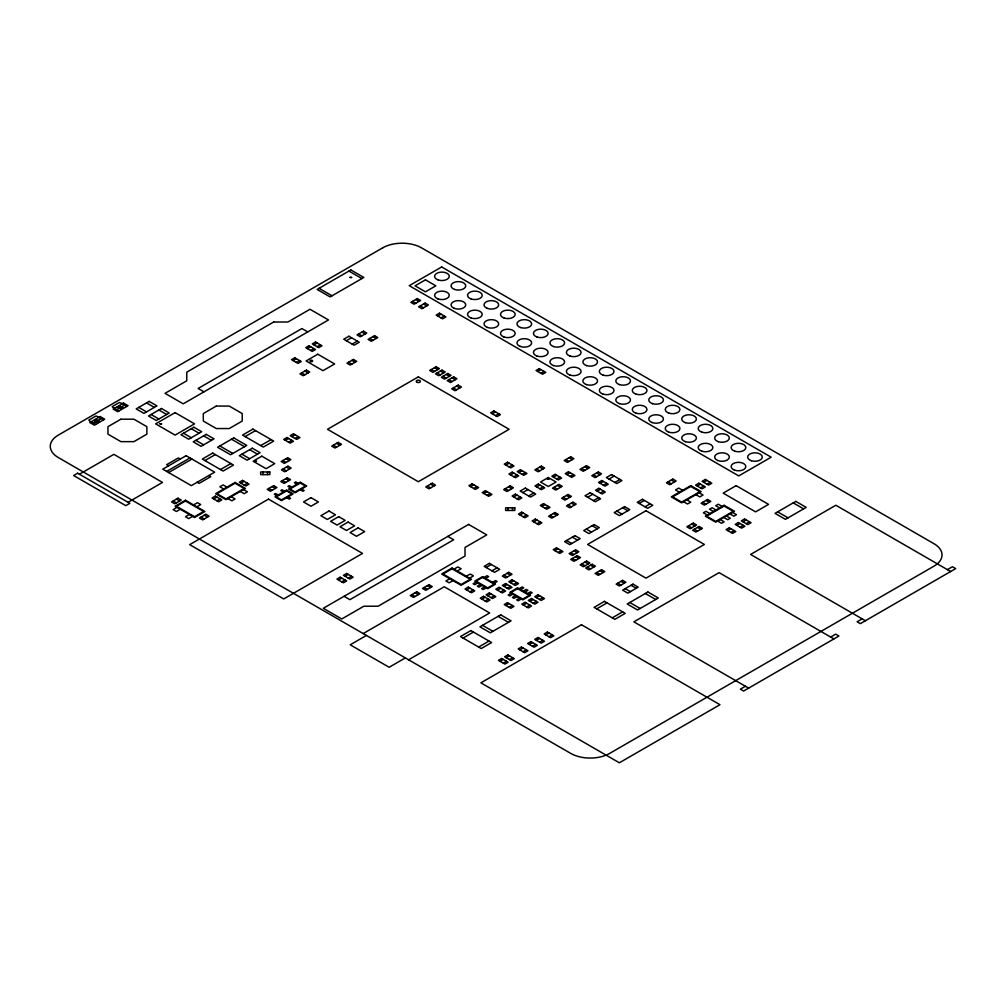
<?xml version="1.0" encoding="UTF-8"?>
<svg xmlns="http://www.w3.org/2000/svg" width="1006" height="1006" viewBox="0 0 1006 1006"><rect width="100%" height="100%" fill="white"/><g stroke="black" fill="none" stroke-linecap="round" stroke-linejoin="round"><path stroke-width="1.5" d="M94.011 422.746L95.96 421.615L99.858 421.615L95.96 419.364L95.96 421.615M97.909 420.495L100.499 418.999M117.362 409.253L119.312 408.134L123.197 408.134L119.312 405.883L119.312 408.134M121.261 407.015L123.851 405.519M79.424 474.228L113.867 454.347L162.507 482.427L128.064 502.321M307.408 348.592L310.653 346.718M313.897 344.844L317.142 342.983M293.136 360.576L296.38 358.702M310.653 350.465L313.897 348.592M317.142 346.718L320.386 344.844M296.38 362.449L299.625 360.576M346.328 340.732L351.509 337.739M352.163 344.102L357.356 341.109M166.656 471.424L190.008 457.944M437.786 316.01L441.018 314.149M168.606 472.543L191.957 459.063M441.018 317.883L444.262 316.01M245.137 436.591L255.524 430.606M204.922 460.559L215.309 454.574M260.705 445.583L271.092 439.597M220.49 469.55L230.877 463.552M285.352 440.339L288.596 438.465M291.841 436.591L295.085 434.718M288.596 442.212L291.841 440.339M295.085 438.465L298.329 436.591M177.043 507.376L173.145 509.614L176.39 511.488L180.275 509.25M193.58 504.937L197.465 502.686L200.71 504.559L196.824 506.81M213.687 498.951L216.931 497.077M240.924 483.22L244.169 481.346M189.367 514.481L185.469 516.732L188.713 518.606L192.599 516.355M216.931 500.812L220.176 498.951M244.169 485.093L247.413 483.22M537.669 371.44L540.914 369.567M540.914 373.314L544.158 371.44M492.261 413.755L495.505 411.882M495.505 415.629L498.75 413.755M505.88 465.061L509.124 463.188M470.519 486.615L473.763 484.741M509.124 466.922L512.368 465.061M473.763 488.488L477.007 486.615M510.57 474.933L513.815 473.059M518.857 472.543L522.101 470.67M483.836 493.518L487.08 491.645M513.815 476.806L517.059 474.933M338.544 580.022L341.789 578.148M345.033 576.275L348.277 574.401M522.101 474.417L525.346 472.543M487.08 495.392L490.324 493.518M341.789 581.896L345.033 580.022M348.277 578.148L351.509 576.275M513.739 496.964L516.971 495.09M522.755 492.575L527.936 489.582M536.613 486.879L539.857 485.005M553.476 477.146L556.72 475.272M516.971 498.838L520.215 496.964M539.857 488.753L543.102 486.879M556.72 479.019L559.965 477.146M528.59 495.945L533.771 492.953M566.856 474.568L570.1 472.694M570.1 476.442L573.345 474.568M520.052 514.971L523.296 513.098M523.296 516.845L526.54 514.971M541.882 506.433L545.126 504.559M545.126 508.307L548.371 506.433M600.167 483.333L603.399 481.459M533.758 521.913L537.003 520.039M608.97 479.07L614.15 476.077M453.995 569.157L457.893 566.919L461.125 568.78L457.24 571.031M603.399 485.206L606.643 483.333M537.003 523.786L540.247 521.913M597.212 491.117L600.456 489.243M587.605 497.266L592.798 494.26M614.804 482.44L619.998 479.447M449.783 578.714L445.884 580.952L449.129 582.826L453.027 580.575M600.456 492.99L603.701 491.117M363.191 633.566L444.262 586.762L489.671 612.968L408.587 659.785M593.452 500.636L598.633 497.63M466.319 576.275L470.217 574.024L473.449 575.897L469.563 578.148M366.435 635.44L350.214 644.808L389.133 667.267L405.355 657.911M486.099 567.472L491.293 564.479M491.934 570.842L497.127 567.849M476.215 581.984L473.134 583.769L474.757 584.7L477.837 582.927M483.999 577.494L487.08 575.709L488.702 576.652L485.621 578.425M466.646 589.944L469.89 588.07M480.428 584.423L477.347 586.196L478.969 587.139L482.05 585.354M469.89 591.817L473.134 589.944M484.64 586.85L481.56 588.636L483.182 589.566L486.263 587.793M492.424 582.361L495.505 580.575L497.127 581.518L494.047 583.291M554.859 550.622L558.104 548.748M639.175 503.44L644.368 500.447M558.104 552.495L561.348 550.622M481.887 599.123L485.131 597.25M487.721 595.753L490.966 593.88M497.454 590.132L500.699 588.259M503.943 586.385L507.187 584.511M510.432 582.637L513.664 580.764M645.009 506.81L650.203 503.817M485.131 600.984L488.375 599.123M490.966 597.614L494.21 595.753M500.699 592.006L503.943 590.132M507.187 588.259L510.432 586.385M513.664 584.511L516.908 582.637M511.237 593.226L508.156 594.999L509.778 595.929L512.859 594.156M519.021 588.724L522.101 586.951L523.724 587.881L520.643 589.667M697.221 486.024L700.465 484.15M703.71 482.276L706.954 480.415M700.465 487.897L703.71 486.024M706.954 484.15L710.198 482.276M515.449 595.653L512.368 597.438L513.991 598.369L517.071 596.596M523.233 591.163L526.314 589.378L527.936 590.321L524.855 592.094M505.88 605.486L509.124 603.613M519.674 598.092L516.594 599.865L518.203 600.808L521.284 599.023M527.446 593.59L530.527 591.817L532.149 592.748L529.068 594.533M509.124 607.36L512.368 605.486M463.074 638.068L473.449 632.07M523.397 605.109L526.641 603.235M529.885 601.362L533.13 599.488M536.374 597.614L539.618 595.753M526.641 606.983L529.885 605.109M533.13 603.235L536.374 601.362M539.618 599.488L542.85 597.614M478.642 647.047L489.017 641.061M500.045 661.282L503.289 659.408M506.207 657.723L509.451 655.849M519.825 649.863L523.07 647.99M529.231 644.431L532.476 642.557M536.374 640.306L539.618 638.433M545.78 634.874L549.012 633.013M727.715 530.59L730.96 528.716M736.794 525.346L740.039 523.472M742.956 521.787L746.201 519.913M596.696 608.856L607.071 602.858M503.289 663.155L506.534 661.282M509.451 659.596L512.695 657.723M523.07 651.737L526.314 649.863M532.476 646.305L535.72 644.431M539.618 642.18L542.85 640.306M549.012 636.748L552.256 634.874M730.96 532.463L734.204 530.59M740.039 527.219L743.283 525.346M746.201 523.661L749.445 521.787M612.264 617.847L622.639 611.849M745.421 686.255L740.366 689.173L743.597 691.047L838.954 636.006L835.709 634.132L830.642 637.05M862.167 618.853L857.112 621.771L860.356 623.645L955.7 568.604L952.456 566.73L947.4 569.648M950.645 571.521L835.835 505.238L750.602 554.444L865.412 620.727M793.218 502.874L803.605 508.873M415.73 299.536L418.974 301.41M423.513 304.026L426.758 305.899M777.651 511.865L788.038 517.851M412.485 301.41L415.73 303.284M420.269 305.899L423.513 307.773M348.919 271.079L361.896 278.561M699.17 492.764L703.068 495.015L699.824 496.889L695.926 494.638M722.195 506.433L718.309 504.195L715.706 505.691L719.604 507.929M732.582 512.431L736.467 514.67L733.877 516.166L729.979 513.928M671.279 480.038L674.523 481.912M705.986 500.447L709.23 502.321M668.034 481.912L671.279 483.785M682.634 490.337L678.736 488.086L675.504 489.96L679.39 492.211M702.741 502.321L705.986 504.195M716.033 509.992L712.147 507.741L709.544 509.25L713.443 511.488M726.42 515.99L730.306 518.228L727.715 519.725L723.817 517.486M686.847 499.881L690.745 502.132L687.5 504.006L683.602 501.755M709.871 513.55L705.986 511.3L703.383 512.796L707.281 515.047M720.258 519.536L724.144 521.787L721.553 523.283L717.655 521.045M319.078 288.307L332.055 295.789M434.542 367.693L437.786 369.567M440.377 371.063L443.621 372.937M446.211 374.433L449.456 376.307M452.046 377.803L455.29 379.677M431.297 369.567L434.542 371.44M437.132 372.937L440.377 374.81M442.967 376.307L446.211 378.181M448.802 379.677L452.046 381.551M372.924 336.608L376.156 338.481M456.586 386.04L459.83 387.914M361.896 332.118L365.14 333.992M691.713 524.038L694.957 525.912M697.548 527.408L700.792 529.282M369.68 338.481L372.924 340.355M453.341 387.914L456.586 389.787M358.652 333.992L361.896 335.866M596.696 472.921L599.941 474.794M688.469 525.912L691.713 527.785M694.303 529.282L697.548 531.155M584.851 466.608L588.095 468.482M569.044 457.73L572.288 459.604M593.452 474.794L596.696 476.668M581.606 468.482L584.851 470.355M565.8 459.604L569.044 461.465M622.639 507.741L627.819 510.746M307.735 331.93L301.901 328.56L198.119 388.479L203.954 391.85M616.804 511.111L621.985 514.116M539.744 467.098L542.989 468.972M351.836 360.387L355.08 362.261M833.886 638.923L719.089 572.64L633.855 621.846L748.665 688.129M536.5 468.972L539.744 470.846M348.592 362.261L351.836 364.134M557.374 485.382L560.606 487.256M554.13 487.256L557.374 489.13M566.516 495.455L569.761 497.329M563.272 497.329L566.516 499.202M571.358 503.126L574.602 504.999M568.126 504.999L571.358 506.861M592.157 525.723L597.338 528.716M586.309 529.093L591.503 532.086M508.546 486.816L511.79 488.69M553.451 513.462L556.683 515.336M304.818 371.063L308.062 372.937M505.301 488.69L508.546 490.563M550.207 515.336L553.451 517.21M301.574 372.937L304.818 374.81M572.364 537.141L577.557 540.134M566.529 540.511L571.722 543.504M573.986 550.81L577.23 552.684M631.064 585.266L636.257 588.259M645.336 593.502L655.711 599.488M621.016 581.33L624.261 583.203M570.742 552.684L573.986 554.558M575.608 556.62L578.852 558.481M585.014 562.04L588.259 563.913M590.535 565.234L593.779 567.095M599.941 570.654L603.172 572.527M617.772 583.203L621.016 585.077M625.229 588.636L630.422 591.629M572.364 558.481L575.608 560.355M581.77 563.913L585.014 565.787M587.29 567.095L590.535 568.968M596.696 572.527L599.941 574.401M430.643 484.15L433.888 486.024M629.769 602.493L640.143 608.479M427.399 486.024L430.643 487.897M336.595 443.332L339.839 445.205M333.351 445.205L336.595 447.079M447.833 536.399L453.668 539.769L349.899 599.677L344.052 596.307M507.187 573.282L510.432 575.155M503.943 575.155L507.187 577.029M286.006 458.686L289.25 460.559M282.761 460.559L286.006 462.433M286.333 467.111L289.577 468.985M231.518 439.22L244.496 446.702M249.677 449.707L257.461 454.196M283.088 468.985L286.333 470.858M298.329 483.408L295.739 481.912L294.431 482.654L297.034 484.15M285.679 478.73L288.923 480.591M241.893 454.196L249.677 458.686M301.574 489.017L304.164 490.526L302.869 491.268L300.278 489.771M282.435 480.591L285.679 482.465M146.549 402.89L154.333 407.392M158.873 410.008L166.656 414.497M191.303 428.732L199.087 433.221M203.627 435.85L211.411 440.339M291.841 487.156L289.25 485.647L287.955 486.401L290.545 487.897M219.849 445.96L232.814 453.442M284.711 491.268L282.108 489.771L280.812 490.526L283.415 492.022M138.765 407.392L146.549 411.882M151.089 414.497L158.873 418.999M183.52 433.221L191.303 437.723M195.843 440.339L203.627 444.828M498.096 616.338L508.483 622.337M272.06 486.59L275.304 488.463M287.955 496.889L290.545 498.385L289.25 499.127L286.647 497.63M122.556 403.645L119.312 402.513L112.182 406.638L114.118 408.511M122.229 403.834L126.769 406.449M268.816 488.463L272.06 490.337M278.222 495.015L275.631 493.518L274.324 494.26L276.927 495.757M427.399 585.63L430.643 587.504M117.362 407.015L121.261 409.253M114.445 408.323L118.985 410.938M424.155 587.504L427.399 589.378M482.54 625.33L492.915 631.328M243.515 489.582L247.413 491.833L244.169 493.707L240.283 491.456M415.076 592.748L418.32 594.621M180.275 459.063L178.339 457.944L166.656 464.684L168.606 465.803M208.82 475.536L210.77 476.668L199.087 483.408L197.138 482.276M226.979 487.156L223.093 484.905L219.849 486.778L223.734 489.017M411.831 594.621L415.076 596.495M99.204 417.125L95.96 415.994L88.83 420.118L90.766 421.992M98.877 417.314L103.417 419.93M231.191 496.7L235.09 498.951L231.845 500.812L227.96 498.574M94.011 420.495L97.909 422.746M91.093 421.803L95.633 424.431M176.39 499.127L179.634 501.001M204.281 515.235L207.525 517.109M173.145 501.001L176.39 502.874M201.037 517.109L204.281 518.983M512.519 507.804L512.519 510.457M507.942 507.804L507.942 510.457M267.546 471.965L267.546 474.618M262.956 471.965L262.956 474.618M159.904 423.84L161.74 423.891L159.929 423.752M254.606 461.276L256.442 461.301L254.606 461.276M349.95 277.417L351.786 277.467L349.962 277.379M547.377 478.982L549.201 479.045L547.39 478.906M382.645 247.866L58.335 435.095A27.514 15.882 0 0 0 58.335 457.567L570.742 753.406A27.514 15.882 0 0 0 609.661 753.406L933.97 566.164A27.514 15.882 0 0 0 933.97 543.693L421.564 247.866A27.514 15.882 0 0 0 382.645 247.866M350.868 269.96L317.142 289.426L330.106 296.921L363.832 277.442L350.868 269.96M100.172 416.559L89.798 422.558L94.338 425.173L104.712 419.188L100.172 416.559M123.524 403.079L113.15 409.077L117.689 411.693L128.064 405.707L123.524 403.079M273.682 322.008L186.764 372.182L186.764 380.796L165.034 393.346L183.205 403.834L328.484 319.946L309.999 309.27L287.955 322.008L273.682 322.008M149.152 401.394L136.175 408.889L143.959 413.378L156.936 405.883L149.152 401.394M120.934 419.188L107.956 426.67L107.956 434.164L120.934 441.647L133.899 441.647L146.876 434.164L146.876 426.67L133.899 419.188L120.934 419.188M161.476 408.511L148.498 415.994L156.282 420.495L169.26 413.001L161.476 408.511M175.094 412.623L155.628 423.866L175.094 435.095L194.548 423.866L175.094 412.623M77.663 473.222L73.652 475.536L125.8 505.653L129.824 503.327L77.663 473.222M441.672 266.955L409.241 285.679L738.744 475.913L771.174 457.189L441.672 266.955M309.031 345.787L305.786 347.661L312.275 351.408L315.519 349.535L309.031 345.787M315.519 342.04L312.275 343.914L318.764 347.661L322.008 345.787L315.519 342.04M425.463 279.844L415.076 285.83L425.463 291.828L435.837 285.83L425.463 279.844M294.758 357.771L291.514 359.645L298.002 363.38L301.247 361.519L294.758 357.771M216.277 406.072L203.3 413.567L203.3 421.049L216.277 428.543L229.255 428.543L242.22 421.049L242.22 413.567L229.255 406.072L216.277 406.072M317.783 354.213L306.113 360.953L322.976 370.686L334.646 363.946L317.783 354.213M348.919 336.23L343.738 339.236L354.112 345.221L359.293 342.229L348.919 336.23M193.906 427.236L180.929 434.718L188.713 439.22L201.69 431.725L193.906 427.236M417.352 298.606L410.863 302.341L414.107 304.214L420.596 300.48L417.352 298.606M363.518 331.175L357.029 334.923L360.274 336.796L366.762 333.049L363.518 331.175M306.44 370.133L299.951 373.867L303.196 375.741L309.685 371.994L306.44 370.133M425.136 303.095L418.647 306.843L421.891 308.716L428.38 304.969L425.136 303.095M374.546 335.677L368.058 339.424L371.302 341.298L377.778 337.551L374.546 335.677M206.23 434.353L193.253 441.835L201.037 446.337L214.014 438.842L206.23 434.353M186.123 455.693L162.771 469.173L191.303 485.647L214.655 472.166L186.123 455.693M353.458 359.456L346.969 363.204L350.214 365.065L356.702 361.33L353.458 359.456M439.408 313.206L436.164 315.079L442.64 318.827L445.884 316.953L439.408 313.206M233.794 437.912L217.573 447.268L230.55 454.762L246.759 445.394L233.794 437.912M252.921 429.109L242.547 435.095L263.308 447.079L273.682 441.093L252.921 429.109M212.706 453.077L202.332 459.063L223.093 471.047L233.467 465.061L212.706 453.077M252.28 448.198L239.302 455.693L247.086 460.182L260.064 452.7L252.28 448.198M178.012 498.196L171.523 501.944L174.767 503.817L181.256 500.07L178.012 498.196M286.974 437.535L283.73 439.408L290.218 443.143L293.463 441.282L286.974 437.535M293.463 433.787L290.218 435.661L296.707 439.408L299.951 437.535L293.463 433.787M185.469 500.259L175.094 506.244L194.548 517.486L204.922 511.488L185.469 500.259M261.849 456.196L253.147 461.213L266.062 468.67L274.751 463.653L261.849 456.196M185.469 501.001L176.39 506.244L194.548 516.732L203.627 511.488L185.469 501.001M235.09 482.465L215.636 493.707L226.01 499.693L245.464 488.463L235.09 482.465M418.32 376.873L327.516 429.298L418.32 481.723L509.124 429.298L418.32 376.873M436.164 366.762L429.675 370.497L432.92 372.371L439.408 368.624L436.164 366.762M235.09 483.22L216.931 493.707L226.01 498.951L244.169 488.463L235.09 483.22M215.309 496.134L212.065 498.008L218.554 501.755L221.798 499.881L215.309 496.134M242.547 480.415L239.302 482.276L245.791 486.024L249.035 484.15L242.547 480.415M287.628 457.755L281.139 461.502L284.384 463.376L290.872 459.629L287.628 457.755M441.999 370.133L435.51 373.867L438.754 375.741L445.243 371.994L441.999 370.133M447.833 373.503L441.345 377.237L444.589 379.111L451.078 375.364L447.833 373.503M287.955 466.18L281.466 469.928L284.711 471.801L291.199 468.054L287.955 466.18M205.903 514.305L199.414 518.04L202.659 519.913L209.147 516.166L205.903 514.305M338.217 442.401L331.729 446.148L334.973 448.022L341.462 444.275L338.217 442.401M453.668 376.873L447.18 380.608L450.424 382.481L456.913 378.734L453.668 376.873M273.682 485.647L267.194 489.394L270.438 491.268L276.927 487.52L273.682 485.647M287.301 477.787L280.812 481.534L284.057 483.408L290.545 479.661L287.301 477.787M458.208 385.109L451.732 388.844L454.964 390.718L461.452 386.983L458.208 385.109M268.489 499.127L189.681 544.636L283.73 598.935L362.537 553.426L268.489 499.127M286.647 490.148L274.978 496.889L281.466 500.636L293.136 493.896L286.647 490.148M300.278 482.276L288.596 489.017L295.085 492.764L306.755 486.024L300.278 482.276M286.647 490.89L276.273 496.889L281.466 499.881L291.841 493.896L286.647 490.89M300.278 483.031L289.891 489.017L295.085 492.022L305.459 486.024L300.278 483.031M310.98 497.63L303.523 501.944L310.98 506.244L318.437 501.944L310.98 497.63M539.291 368.624L536.047 370.497L542.536 374.245L545.78 372.371L539.291 368.624M493.883 410.938L490.639 412.812L497.127 416.559L500.372 414.686L493.883 410.938M328.975 511.023L320.864 515.701L327.352 519.448L335.463 514.77L328.975 511.023M338.708 516.644L330.597 521.322L337.085 525.069L345.196 520.379L338.708 516.644M348.114 522.064L340.003 526.754L346.492 530.489L354.59 525.811L348.114 522.064M432.266 483.22L425.777 486.967L429.021 488.841L435.51 485.093L432.266 483.22M358.161 527.873L350.05 532.551L356.539 536.299L364.65 531.621L358.161 527.873M507.502 462.244L504.258 464.118L510.746 467.865L513.991 465.992L507.502 462.244M472.141 483.811L468.897 485.684L475.385 489.419L478.63 487.558L472.141 483.811M512.192 472.128L508.948 474.002L515.437 477.737L518.681 475.863L512.192 472.128M520.479 469.739L517.235 471.613L523.724 475.348L526.968 473.486L520.479 469.739M485.458 490.702L482.214 492.575L488.702 496.323L491.934 494.449L485.458 490.702M340.166 577.205L336.922 579.079L343.411 582.826L346.655 580.952L340.166 577.205M346.655 573.47L343.411 575.344L349.899 579.079L353.131 577.205L346.655 573.47M541.366 466.155L534.878 469.903L538.122 471.776L544.611 468.029L541.366 466.155M510.168 485.873L503.679 489.62L506.923 491.494L513.412 487.747L510.168 485.873M570.666 456.787L564.177 460.534L567.422 462.408L573.91 458.661L570.666 456.787M525.346 488.086L520.152 491.079L530.527 497.077L535.72 494.072L525.346 488.086M515.361 494.147L512.117 496.021L518.593 499.768L521.837 497.895L515.361 494.147M548.283 477.51L540.511 482.012L548.283 486.502L556.067 482.012L548.283 477.51M538.235 484.075L534.991 485.948L541.48 489.683L544.724 487.809L538.235 484.075M555.098 474.329L551.854 476.203L558.343 479.95L561.587 478.076L555.098 474.329M468.595 524.415L323.303 608.29L341.789 618.967L363.832 606.228L378.105 606.228L465.024 556.054L465.024 547.44L486.753 534.89L468.595 524.415M568.478 471.764L565.234 473.637L571.722 477.372L574.967 475.498L568.478 471.764M586.473 465.677L579.984 469.412L583.229 471.286L589.717 467.551L586.473 465.677M558.996 484.439L552.508 488.187L555.752 490.06L562.228 486.313L558.996 484.439M521.674 512.167L518.442 514.041L524.918 517.776L528.163 515.915L521.674 512.167M543.504 503.629L540.26 505.502L546.748 509.25L549.993 507.376L543.504 503.629M598.319 471.977L591.83 475.725L595.074 477.599L601.55 473.851L598.319 471.977M568.139 494.512L561.65 498.259L564.894 500.133L571.383 496.386L568.139 494.512M611.56 474.58L606.366 477.573L616.753 483.559L621.934 480.566L611.56 474.58M601.789 480.516L598.545 482.39L605.021 486.137L608.265 484.263L601.789 480.516M535.381 519.096L532.136 520.97L538.625 524.717L541.869 522.843L535.381 519.096M452.046 568.038L441.672 574.024L461.125 585.266L471.512 579.267L452.046 568.038M452.046 568.78L442.967 574.024L461.125 584.511L470.217 579.267L452.046 568.78M416.698 591.817L410.209 595.565L413.453 597.438L419.942 593.691L416.698 591.817M429.021 584.7L422.533 588.447L425.777 590.321L432.266 586.573L429.021 584.7M555.061 512.532L548.584 516.279L551.829 518.153L558.305 514.406L555.061 512.532M572.98 502.183L566.504 505.93L569.736 507.804L576.224 504.056L572.98 502.183M590.208 492.764L585.014 495.757L595.389 501.755L600.582 498.762L590.208 492.764M598.834 488.312L595.59 490.186L602.078 493.933L605.323 492.06L598.834 488.312M489.344 563.36L484.163 566.353L494.537 572.339L499.718 569.346L489.344 563.36M482.54 576.652L474.757 581.141L487.721 588.636L495.505 584.134L482.54 576.652M482.54 577.394L476.052 581.141L487.721 587.881L494.21 584.134L482.54 577.394M468.268 587.139L465.024 589.013L471.512 592.748L474.757 590.874L468.268 587.139M508.81 572.339L502.321 576.086L505.565 577.96L512.041 574.212L508.81 572.339M624.588 506.622L614.201 512.62L619.394 515.613L629.769 509.614L624.588 506.622M574.967 535.645L564.58 541.63L569.773 544.636L580.148 538.638L574.967 535.645M594.093 524.591L583.719 530.59L588.912 533.582L599.287 527.597L594.093 524.591M672.901 479.095L666.412 482.842L669.656 484.716L676.145 480.969L672.901 479.095M556.481 547.817L553.237 549.691L559.726 553.426L562.958 551.565L556.481 547.817M642.419 499.316L637.226 502.321L647.613 508.307L652.793 505.314L642.419 499.316M483.509 596.307L480.264 598.18L486.753 601.928L489.997 600.054L483.509 596.307M489.344 592.936L486.099 594.81L492.588 598.557L495.832 596.684L489.344 592.936M499.077 587.328L495.832 589.189L502.321 592.936L505.565 591.063L499.077 587.328M505.565 583.581L502.321 585.454L508.81 589.189L512.041 587.328L505.565 583.581M512.041 579.833L508.81 581.707L515.286 585.454L518.53 583.581L512.041 579.833M575.608 549.88L569.119 553.614L572.364 555.488L578.852 551.741L575.608 549.88M645.99 510.746L587.605 544.447L645.99 578.148L704.363 544.447L645.99 510.746M690.745 485.647L671.279 496.889L681.666 502.874L701.119 491.645L690.745 485.647M690.745 486.401L672.574 496.889L681.666 502.132L699.824 491.645L690.745 486.401M517.562 587.881L509.778 592.383L522.755 599.865L530.527 595.376L517.562 587.881M698.843 483.22L695.611 485.093L702.087 488.841L705.332 486.967L698.843 483.22M705.332 479.472L702.087 481.346L708.576 485.093L711.82 483.22L705.332 479.472M517.562 588.636L511.073 592.383L522.755 599.123L529.231 595.376L517.562 588.636M577.23 555.677L570.742 559.424L573.986 561.298L580.475 557.55L577.23 555.677M507.502 602.669L504.258 604.543L510.746 608.29L513.991 606.417L507.502 602.669M586.636 561.109L580.148 564.856L583.392 566.73L589.881 562.983L586.636 561.109M470.858 630.573L460.484 636.559L481.233 648.543L491.62 642.557L470.858 630.573M500.699 614.842L479.937 626.826L490.324 632.824L511.073 620.84L500.699 614.842M525.019 602.305L521.774 604.178L528.263 607.913L531.508 606.04L525.019 602.305M531.508 598.557L528.263 600.431L534.752 604.178L537.996 602.305L531.508 598.557M537.996 594.81L534.752 596.684L541.241 600.431L544.472 598.557L537.996 594.81M592.157 564.291L585.668 568.038L588.912 569.912L595.389 566.164L592.157 564.291M707.608 499.504L701.119 503.252L704.363 505.125L710.852 501.378L707.608 499.504M736.14 485.647L723.176 493.141L755.607 511.865L768.571 504.371L736.14 485.647M601.55 569.723L595.074 573.47L598.319 575.344L604.795 571.597L601.55 569.723M693.335 523.095L686.847 526.842L690.091 528.716L696.58 524.969L693.335 523.095M724.144 505.314L705.332 516.166L715.706 522.164L734.518 511.3L724.144 505.314M724.144 506.056L706.627 516.166L715.706 521.41L733.223 511.3L724.144 506.056M699.17 526.465L692.681 530.212L695.926 532.086L702.414 528.339L699.17 526.465M622.639 580.399L616.15 584.134L619.394 586.008L625.883 582.26L622.639 580.399M501.667 658.477L498.423 660.338L504.911 664.086L508.156 662.212L501.667 658.477M507.829 654.919L504.584 656.792L511.073 660.527L514.317 658.653L507.829 654.919M521.448 647.047L518.203 648.92L524.692 652.668L527.936 650.794L521.448 647.047M530.854 641.627L527.609 643.488L534.098 647.235L537.342 645.362L530.854 641.627M537.996 637.502L534.752 639.376L541.241 643.123L544.472 641.25L537.996 637.502M547.402 632.07L544.158 633.943L550.634 637.691L553.878 635.817L547.402 632.07M729.337 527.785L726.093 529.646L732.582 533.394L735.814 531.52L729.337 527.785M738.417 522.542L735.172 524.415L741.661 528.15L744.905 526.276L738.417 522.542M744.578 518.983L741.334 520.856L747.823 524.591L751.067 522.73L744.578 518.983M633.013 584.134L622.639 590.132L627.819 593.125L638.206 587.139L633.013 584.134M604.48 601.362L594.093 607.36L614.855 619.344L625.229 613.346L604.48 601.362M581.481 624.751L480.881 682.835L619.356 762.787L719.956 704.703L581.481 624.751M795.821 501.378L775.06 513.362L785.435 519.36L806.196 507.376L795.821 501.378M647.927 592.006L627.178 603.99L637.553 609.976L658.314 597.992L647.927 592.006M269.834 471.965L260.667 471.965L260.667 474.618L269.834 474.618L269.834 471.965M514.821 507.804L505.641 507.804L505.641 510.457L514.821 510.457L514.821 507.804M310.59 361.582A1.295 0.755 0 0 0 312.602 360.991A1.295 0.755 0 0 0 310.716 360.286A1.295 0.755 0 0 0 310.59 361.582M417.201 382.355A2.05 1.182 0 0 0 420.37 381.425A2.05 1.182 0 0 0 417.389 380.306A2.05 1.182 0 0 0 417.201 382.355M438.264 279.995A7.344 4.238 0 0 0 449.267 276.323A7.344 4.238 0 0 0 438.264 272.651A7.344 4.238 0 0 0 438.264 279.995M454.737 289.502A7.344 4.238 0 0 0 465.74 285.83A7.344 4.238 0 0 0 454.737 282.158A7.344 4.238 0 0 0 454.737 289.502M471.21 299.008A7.344 4.238 0 0 0 482.214 295.349A7.344 4.238 0 0 0 471.21 291.677A7.344 4.238 0 0 0 471.21 299.008M487.244 308.364A7.344 4.238 0 0 0 498.674 305.158A7.344 4.238 0 0 0 488.149 301.046A7.344 4.238 0 0 0 487.244 308.364M504.157 318.034A7.344 4.238 0 0 0 515.173 314.362A7.344 4.238 0 0 0 504.157 310.703A7.344 4.238 0 0 0 504.157 318.034M520.643 327.554A7.344 4.238 0 0 0 531.646 323.882A7.344 4.238 0 0 0 520.643 320.21A7.344 4.238 0 0 0 520.643 327.554M537.116 337.06A7.344 4.238 0 0 0 548.119 333.388A7.344 4.238 0 0 0 537.116 329.716A7.344 4.238 0 0 0 537.116 337.06M553.589 346.567A7.344 4.238 0 0 0 564.592 342.908A7.344 4.238 0 0 0 553.589 339.236A7.344 4.238 0 0 0 553.589 346.567M570.062 356.086A7.344 4.238 0 0 0 581.066 352.414A7.344 4.238 0 0 0 570.062 348.742A7.344 4.238 0 0 0 570.062 356.086M586.536 365.593A7.344 4.238 0 0 0 597.539 361.921A7.344 4.238 0 0 0 586.536 358.262A7.344 4.238 0 0 0 586.536 365.593M603.009 375.112A7.344 4.238 0 0 0 614.012 371.44A7.344 4.238 0 0 0 603.009 367.768A7.344 4.238 0 0 0 603.009 375.112M619.482 384.619A7.344 4.238 0 0 0 630.498 380.947A7.344 4.238 0 0 0 619.482 377.275A7.344 4.238 0 0 0 619.482 384.619M635.955 394.126A7.344 4.238 0 0 0 646.971 390.466A7.344 4.238 0 0 0 635.955 386.794A7.344 4.238 0 0 0 635.955 394.126M668.915 413.152A7.344 4.238 0 0 0 679.918 409.48A7.344 4.238 0 0 0 668.915 405.82A7.344 4.238 0 0 0 668.915 413.152M685.388 422.658A7.344 4.238 0 0 0 696.391 418.999A7.344 4.238 0 0 0 685.388 415.327A7.344 4.238 0 0 0 685.388 422.658M701.861 432.178A7.344 4.238 0 0 0 712.864 428.506A7.344 4.238 0 0 0 701.861 424.834A7.344 4.238 0 0 0 701.861 432.178M718.334 441.684A7.344 4.238 0 0 0 729.337 438.012A7.344 4.238 0 0 0 718.334 434.353A7.344 4.238 0 0 0 718.334 441.684M734.808 451.204A7.344 4.238 0 0 0 745.823 447.532A7.344 4.238 0 0 0 734.808 443.86A7.344 4.238 0 0 0 734.808 451.204M751.281 460.71A7.344 4.238 0 0 0 762.297 457.038A7.344 4.238 0 0 0 751.281 453.379A7.344 4.238 0 0 0 751.281 460.71M437.824 298.857A7.344 4.238 0 0 0 449.254 295.651A7.344 4.238 0 0 0 438.729 291.539A7.344 4.238 0 0 0 437.824 298.857M454.297 308.364A7.344 4.238 0 0 0 465.728 305.158A7.344 4.238 0 0 0 455.202 301.046A7.344 4.238 0 0 0 454.297 308.364M471.21 318.034A7.344 4.238 0 0 0 482.214 314.362A7.344 4.238 0 0 0 471.21 310.703A7.344 4.238 0 0 0 471.21 318.034M487.244 327.39A7.344 4.238 0 0 0 498.674 324.184A7.344 4.238 0 0 0 488.149 320.071A7.344 4.238 0 0 0 487.244 327.39M503.717 336.897A7.344 4.238 0 0 0 515.147 333.69A7.344 4.238 0 0 0 504.622 329.578A7.344 4.238 0 0 0 503.717 336.897M520.19 346.416A7.344 4.238 0 0 0 531.621 343.209A7.344 4.238 0 0 0 521.095 339.097A7.344 4.238 0 0 0 520.19 346.416M536.663 355.923A7.344 4.238 0 0 0 548.107 352.716A7.344 4.238 0 0 0 537.569 348.604A7.344 4.238 0 0 0 536.663 355.923M553.589 365.593A7.344 4.238 0 0 0 564.592 361.921A7.344 4.238 0 0 0 553.589 358.262A7.344 4.238 0 0 0 553.589 365.593M570.062 375.112A7.344 4.238 0 0 0 581.066 371.44A7.344 4.238 0 0 0 570.062 367.768A7.344 4.238 0 0 0 570.062 375.112M586.536 384.619A7.344 4.238 0 0 0 597.539 380.947A7.344 4.238 0 0 0 586.536 377.275A7.344 4.238 0 0 0 586.536 384.619M603.009 394.126A7.344 4.238 0 0 0 614.012 390.466A7.344 4.238 0 0 0 603.009 386.794A7.344 4.238 0 0 0 603.009 394.126M619.482 403.645A7.344 4.238 0 0 0 630.498 399.973A7.344 4.238 0 0 0 619.482 396.301A7.344 4.238 0 0 0 619.482 403.645M651.989 422.507A7.344 4.238 0 0 0 663.419 419.301A7.344 4.238 0 0 0 652.894 415.189A7.344 4.238 0 0 0 651.989 422.507M668.462 432.014A7.344 4.238 0 0 0 679.905 428.808A7.344 4.238 0 0 0 669.367 424.695A7.344 4.238 0 0 0 668.462 432.014M685.388 441.684A7.344 4.238 0 0 0 696.391 438.012A7.344 4.238 0 0 0 685.388 434.353A7.344 4.238 0 0 0 685.388 441.684M701.861 451.204A7.344 4.238 0 0 0 712.864 447.532A7.344 4.238 0 0 0 701.861 443.86A7.344 4.238 0 0 0 701.861 451.204M717.894 460.547A7.344 4.238 0 0 0 729.325 457.34A7.344 4.238 0 0 0 718.8 453.228A7.344 4.238 0 0 0 717.894 460.547M734.367 470.066A7.344 4.238 0 0 0 745.798 466.859A7.344 4.238 0 0 0 735.273 462.747A7.344 4.238 0 0 0 734.367 470.066M635.955 413.152A7.344 4.238 0 0 0 646.971 409.48A7.344 4.238 0 0 0 635.955 405.82A7.344 4.238 0 0 0 635.955 413.152M652.441 403.645A7.344 4.238 0 0 0 663.444 399.973A7.344 4.238 0 0 0 652.441 396.301A7.344 4.238 0 0 0 652.441 403.645"/></g></svg>
